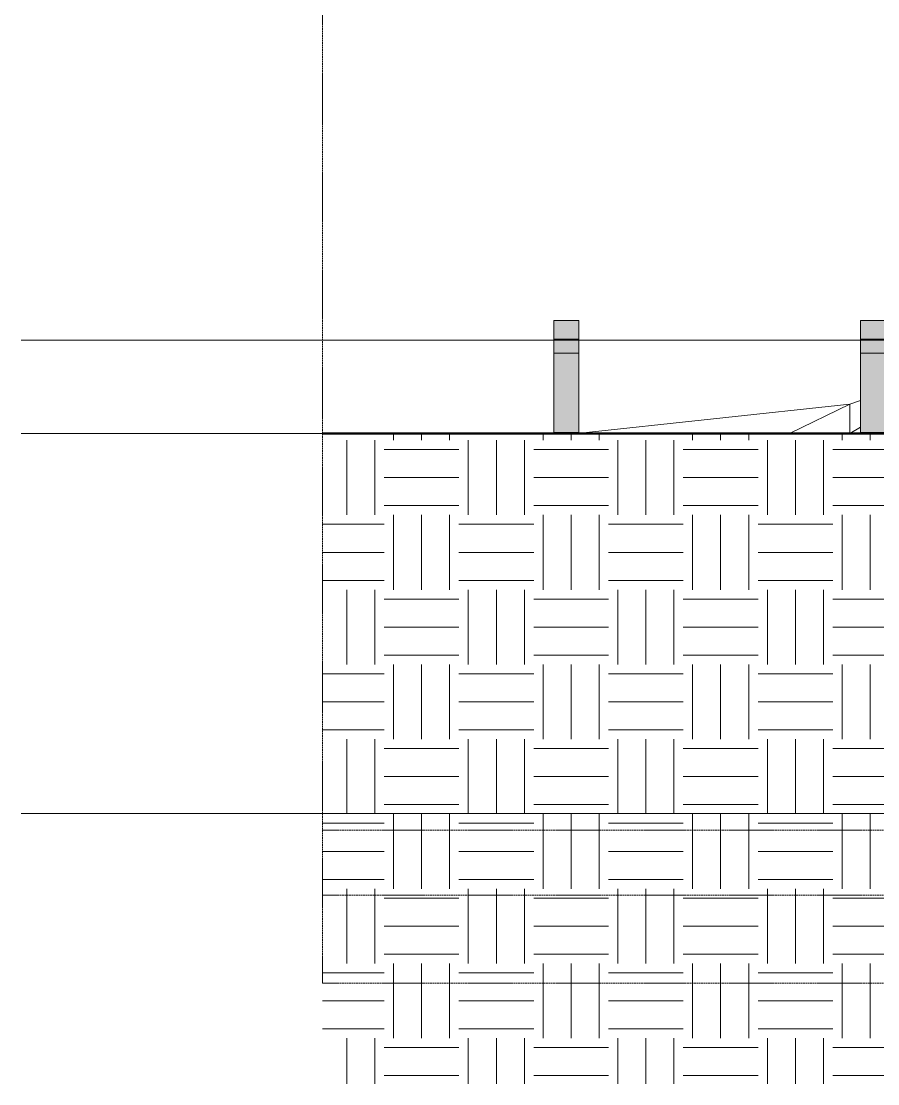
# Model space of a CAD drawing. Header units: inches. Extents: x 9594 to 15314, y -314 to 660.
# Drawn here: x 12951.2 to 13226.1, y -238.8 to 102.4 of the extents above; entities that cross this region are included whole.
import ezdxf

# ---------------------------------------------------------------- set-up
doc = ezdxf.new("R2010")
doc.units = ezdxf.units.IN
doc.header["$MEASUREMENT"] = 0
doc.linetypes.add('Aligning Line 1_8_', pattern=[0.25, 0.125, -0.125])
doc.linetypes.add('Grid Line 1_2_', pattern=[0.875, 0.5, -0.125, 0.125, -0.125])
for name, color, linetype, lineweight in [('0-5', 50, 'Continuous', 5), ('A-FLOR-LEVL-1', 51, 'Grid Line 1_2_', 9), ('C-TOPO', 7, 'Continuous', 9), ('C-TOPO-1', 250, 'Continuous', 50), ('E-LITE-EQPM', 33, 'Continuous', 9), ('G-ANNO-SYMB', 111, 'Aligning Line 1_8_', 9), ('G-ANNO-SYMB-1', 147, 'Aligning Line 1_8_', 9)]:
    doc.layers.add(name, color=color, linetype=linetype, lineweight=lineweight)
pattern_1 = [(0, (-3012.324, 138.832), (24, 24), [24, -24]), (0, (-3012.324, 147.832), (24, 24), [24, -24]), (0, (-3012.324, 156.832), (24, 24), [24, -24]), (90, (-3009.324, 159.832), (-24, 24), [24, -24]), (90, (-3000.324, 159.832), (-24, 24), [24, -24]), (90, (-2991.324, 159.832), (-24, 24), [24, -24])]

# ---------------------------------------------------------------- blocks, each defined once
blk = doc.blocks.new('CTR  - Topography_rvt-2-BUILDING SECTION - NORTH_SOUTH AT ELEVATOR AND COURTYARD - LOOKING EAST')
at = {"layer": 'C-TOPO'}
h = blk.add_hatch(dxfattribs=at)
h.set_pattern_fill('FP_53', color=256, style=0, pattern_type=2)
h.set_pattern_definition(pattern_1)
h.paths.add_polyline_path([(-4072.04, -238.76), (-4064.23, -238.76), (-4064.23, -30), (-4072.04, -30), (-4072.04, -47.32)], flags=0)
h = blk.add_hatch(dxfattribs=at)
h.set_pattern_fill('FP_53', color=256, style=0, pattern_type=2)
h.set_pattern_definition(pattern_1)
h.paths.add_polyline_path([(-4064.23, -238.76), (-4004.23, -238.76), (-4004.23, -30), (-4064.23, -30), (-4064.23, -47.32)], flags=0)
h = blk.add_hatch(dxfattribs=at)
h.set_pattern_fill('FP_53', color=256, style=0, pattern_type=2)
h.set_pattern_definition(pattern_1)
h.paths.add_polyline_path([(-4004.23, -238.76), (-3825.32, -238.76), (-3825.32, -180), (-3847.82, -180), (-3847.82, -168), (-3843.24, -161.45), (-3837.27, -158), (-3831.32, -158), (-3831.32, -30), (-4004.23, -30), (-4004.23, -47.32)], flags=0)
h.paths.add_polyline_path([(-3842.63, -177.14), (-3842.11, -177.07), (-3841.61, -176.85), (-3841.21, -176.55), (-3840.9, -176.14), (-3840.7, -175.66), (-3840.63, -175.14), (-3840.7, -174.62), (-3840.9, -174.14), (-3841.21, -173.72), (-3841.63, -173.41), (-3842.11, -173.21), (-3842.63, -173.14), (-3843.15, -173.21), (-3843.63, -173.41), (-3844.04, -173.72), (-3844.36, -174.14), (-3844.56, -174.62), (-3844.63, -175.14), (-3844.56, -175.66), (-3844.36, -176.14), (-3844.04, -176.55), (-3843.63, -176.87), (-3843.15, -177.07)], flags=0)
for p, q in [((-3902.72, -20.61), (-3899.31, -19.44)), ((-3902.72, -20.61), (-3990.28, -30)), ((-3902.72, -20.61), (-3922.07, -30)), ((-3922.07, -30), (-3902.72, -20.61)), ((-3902.72, -20.61), (-3902.72, -30)), ((-3902.72, -30), (-3902.72, -20.61)), ((-4070.71, -30), (-4072.04, -30)), ((-4068.46, -30), (-4070.71, -30)), ((-4066.98, -30), (-4068.46, -30)), ((-4066.54, -30), (-4066.98, -30)), ((-4065.83, -30), (-4066.54, -30)), ((-4065.83, -30), (-4064.23, -30)), ((-4057.31, -30), (-4064.23, -30)), ((-4057.31, -30), (-4004.23, -30)), ((-4004.23, -30), (-3996.35, -29.78)), ((-3993.1, -30), (-4004.23, -30)), ((-3996.44, -29.8), (-3996.35, -29.78)), ((-3994.29, -30), (-3996.35, -29.78)), ((-3994.29, -30), (-3996.35, -29.78)), ((-3976, -30), (-3993.1, -30)), ((-3976, -30), (-3959.52, -30)), ((-3959.52, -30), (-3942.66, -30)), ((-3909.99, -30), (-3942.66, -30)), ((-3890.65, -30), (-3909.99, -30)), ((-3899.31, -27.96), (-3902.72, -30)), ((-3896.63, -30), (-3896.21, -29.72)), ((-3896.63, -30), (-3896.51, -29.92))]:
    blk.add_line(p, q, dxfattribs=at)
at = {"layer": 'C-TOPO-1'}
for p, q in [((-4070.71, -30), (-4072.04, -30)), ((-4068.46, -30), (-4070.71, -30)), ((-4066.98, -30), (-4068.46, -30)), ((-4066.54, -30), (-4066.98, -30)), ((-4065.83, -30), (-4066.54, -30)), ((-4064.23, -30), (-4065.83, -30)), ((-4057.31, -30), (-4064.23, -30)), ((-4004.23, -30), (-4057.31, -30)), ((-3993.1, -30), (-4004.23, -30)), ((-3976, -30), (-3993.1, -30)), ((-3959.52, -30), (-3976, -30)), ((-3942.66, -30), (-3959.52, -30)), ((-3909.99, -30), (-3942.66, -30)), ((-3890.65, -30), (-3909.99, -30))]:
    blk.add_line(p, q, dxfattribs=at)
blk = doc.blocks.new('CTR - 1st Phase -Stairs _ Elevators_rvt-2-BUILDING SECTION - NORTH_SOUTH AT ELEVATOR AND COURTYARD - LOOKING EAST')
at = {"layer": 'A-FLOR-LEVL-1'}
for p, q in [((-4168.71, 0), (-1830.2, 0)), ((-4168.71, -30), (-1830.2, -30)), ((-4168.71, -152), (-1830.2, -152))]:
    blk.add_line(p, q, dxfattribs=at)
at = {"layer": 'G-ANNO-SYMB-1'}
for p in [(-4071.96, 526.95), (-1926.87, -206.49)]:
    blk.add_line(p, (-4071.96, -206.49), dxfattribs=at)
blk = doc.blocks.new('Pathway_Cooper_McGraw-Edison _BSC-BRC_Round - Pathway_Cooper_McGraw-Edison _BSC-BRC_Round-2028611-BUILDING SECTION - NORTH_SOUTH AT ELEVATOR AND COURTYARD - LOOKING EAST')
at = {"layer": 'E-LITE-EQPM'}
for points in [[(-3991.86, 0.28), (-3989.72, 0.28), (-3989.72, 6.28), (-3997.72, 6.28), (-3997.72, 0.28), (-3992.44, 0.28)], [(-3992.44, -4.22), (-3989.72, -4.22), (-3989.72, 0.28), (-3997.72, 0.28), (-3997.72, -4.22), (-3992.68, -4.22)], [(-3997.72, -29.72), (-3989.72, -29.72), (-3989.72, -4.22), (-3997.72, -4.22), (-3997.72, -23.39)]]:
    blk.add_hatch(color=256, dxfattribs=at).paths.add_polyline_path(points, flags=0)
for p, q in [((-3997.72, 6.28), (-3997.72, 0.28)), ((-3997.72, 6.28), (-3989.72, 6.28)), ((-3989.72, 0.28), (-3989.72, 6.28)), ((-3989.72, 0.28), (-3997.72, 0.28)), ((-3997.72, 0.28), (-3997.72, -4.22)), ((-3997.72, 0.28), (-3989.72, 0.28)), ((-3989.72, -4.22), (-3989.72, 0.28)), ((-3989.72, -4.22), (-3997.72, -4.22)), ((-3997.72, -4.22), (-3997.72, -29.72)), ((-3997.72, -4.22), (-3989.72, -4.22)), ((-3989.72, -29.72), (-3989.72, -4.22)), ((-3989.72, -29.72), (-3997.72, -29.72))]:
    blk.add_line(p, q, dxfattribs=at)

msp = doc.modelspace()

# ---------------------------------------------------------------- linework, layer by layer
at = {"layer": 'A-FLOR-LEVL-1'}
for p, q in [((12951.93, 0), (15288.94, 0)), ((12951.93, -30), (15288.94, -30)), ((12951.93, -152), (15288.94, -152))]:
    msp.add_line(p, q, dxfattribs=at)
at = {"layer": 'G-ANNO-SYMB'}
for p, q in [((15193.02, -157.31), (13047.85, -157.31)), ((15193.02, -178.24), (13047.85, -178.24))]:
    msp.add_line(p, q, dxfattribs=at)

# ---------------------------------------------------------------- block references
at = {"layer": '0-5'}
for name in ['CTR - 1st Phase -Stairs _ Elevators_rvt-2-BUILDING SECTION - NORTH_SOUTH AT ELEVATOR AND COURTYARD - LOOKING EAST', 'CTR  - Topography_rvt-2-BUILDING SECTION - NORTH_SOUTH AT ELEVATOR AND COURTYARD - LOOKING EAST']:
    msp.add_blockref(name, (17119.89, 0), dxfattribs=at)
at = {"layer": 'E-LITE-EQPM'}
for p in [(17119.89, 0), (17218.29, 0)]:
    msp.add_blockref('Pathway_Cooper_McGraw-Edison _BSC-BRC_Round - Pathway_Cooper_McGraw-Edison _BSC-BRC_Round-2028611-BUILDING SECTION - NORTH_SOUTH AT ELEVATOR AND COURTYARD - LOOKING EAST', p, dxfattribs=at)

doc.saveas('drawing.dxf')
